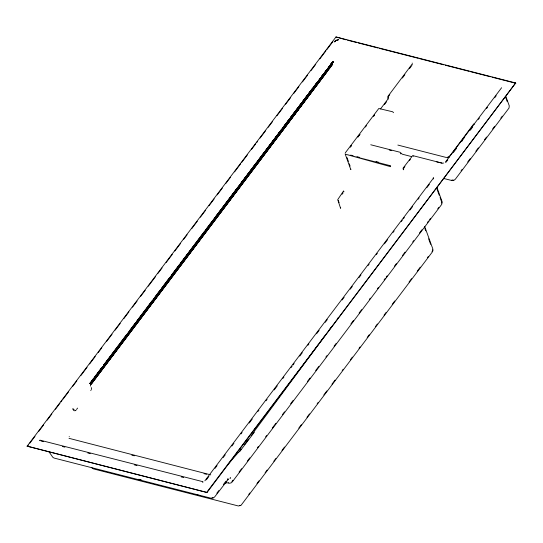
<?xml version="1.0" encoding="UTF-8"?>
<svg xmlns="http://www.w3.org/2000/svg" width="543" height="543" viewBox="0 0 543 543"><rect width="100%" height="100%" fill="white"/><g stroke="black" fill="none" stroke-linecap="round" stroke-linejoin="round"><path stroke-width="0.81" d="M403.435 168.622L404.922 166.518M343.597 190.905L337.726 199.654L340.604 208.349L340.658 207.725M473.761 123.885L450.106 155.658L447.608 157.307L446.047 157.416L397.856 145.069M432.493 250.398L432.52 249.787M388.537 98.5L388.381 99.104M474.229 124.279L474.161 124.456M441.758 203.15L441.737 202.139M388.279 96.708L388.53 97.665M403.245 169.477L403.055 168.174L412.687 155.603M343.828 191.889L343.977 191.577M411.886 64.461L387.885 96.41L387.702 99.403L380.548 108.905M412.178 64.997L412.354 64.631M432.269 251.144L432.011 251.606M403.639 169.796L403.639 169.192M350.914 169.151L350.798 169.613L345.104 153.791M433.423 178.946L433.66 178.586M501.617 87.728L445.335 162.187M73.705 409.402L73.8 410.291L73.712 409.911M254.3 431.318L318.171 344.846M319.175 343.481L324.707 335.995M329.234 329.866L331.244 327.144M337.284 318.972L338.289 317.607M103.652 365.235L281.281 129.825L265.412 150.73M298.127 107.5L282.306 128.474L289.412 118.958M307.82 94.645L302.716 101.412L307.8 94.625M308.845 93.294L312.415 88.557L308.824 93.267M316.494 83.147L313.433 87.206L314.445 85.835M322.114 75.701L323.133 74.35M211.478 222.623L303.327 100.842M304.351 99.484L318.13 81.219M322.209 75.803L323.228 74.452M324.252 73.101L325.271 71.744M330.884 64.305L332.927 61.597M90.545 383.725L90.206 383.514L333.117 61.474L211.363 222.508M211.6 222.732L333.164 61.529L90.104 383.718L284.722 126.044M211.729 222.827L333.219 61.583L284.593 125.942M333.348 61.671L284.858 126.125M212.008 222.99L333.477 61.746L90.403 383.657M90.79 383.813L325.433 72.864L90.722 383.779M325.562 72.938L278.722 135.193M90.83 384.091L325.786 73.135M278.926 135.417L325.827 73.183M365.419 127.035L366.43 125.671M27.15 446.163L335.974 36.951L515.68 82.957L207.026 492.494L27.15 446.163L207.026 492.494M27.32 446.495L28.345 445.145M29.872 443.115L34.983 436.348M38.553 431.617L43.657 424.85M47.227 420.119L51.823 414.031M55.4 409.293L59.995 403.205M61.013 401.854L62.031 400.503M63.056 399.146L68.669 391.707M72.755 386.297L76.834 380.887M80.921 375.478L87.043 367.36M89.595 363.98L95.215 356.534M98.276 352.482L101.846 347.744M106.442 341.656L112.055 334.216M115.123 330.158L120.227 323.397M123.797 318.66L128.901 311.899M132.478 307.162L137.067 301.073M140.644 296.342L145.239 290.254M148.3 286.195L155.447 276.726M157.999 273.339L162.085 267.93M166.165 262.52L172.294 254.402M174.846 251.022L180.459 243.583M183.52 239.524L187.097 234.786M191.686 228.705L197.306 221.259M200.367 217.2L205.471 210.44M209.041 205.702L214.146 198.942M217.214 194.883L222.318 188.116M225.888 183.385L230.483 177.296M234.569 171.887L240.692 163.769M241.71 162.418L247.33 154.979M251.409 149.563L255.495 144.153M256.513 142.802L257.538 141.452M260.09 138.065L265.703 130.625M268.256 127.245L272.342 121.836M276.937 115.747L282.55 108.308M285.611 104.249L290.715 97.482M293.777 93.423L298.881 86.663M302.458 81.925L307.562 75.165M311.132 70.427L315.727 64.339M319.813 58.929L325.936 50.811M326.961 49.461L332.574 42.021M89.778 383.378L93.858 377.969M94.882 376.618L101.005 368.5M103.557 365.12L110.704 355.645M111.729 354.294L118.876 344.825M119.894 343.475L126.533 334.678M130.103 329.94L135.723 322.501M136.741 321.151L143.888 311.682M144.906 310.325L145.931 308.974M146.949 307.623L152.054 300.856M155.122 296.797L160.735 289.358M161.753 288.007L169.409 277.86M171.961 274.48L179.109 265.011M180.133 263.654L187.281 254.185M188.299 252.834L195.955 242.687M196.98 241.336L204.127 231.861M205.145 230.51L211.268 222.392M215.354 216.983L220.974 209.55M221.999 208.2L229.146 198.731M230.171 197.38L237.827 187.24M240.386 183.86L256.215 162.9M257.239 161.549L264.387 152.088M290.437 117.607L298.1 107.466M322.101 75.694L323.126 74.343M102.634 366.586L89.982 383.609M90.104 383.718L333.28 61.63M312.985 89.011L90.376 383.901L325.433 72.864L278.518 135.064M315.537 85.631L320.132 79.549M322.685 76.163L323.709 74.812M324.728 73.461L328.305 68.723M329.323 67.373L330.348 66.022M91.163 384.111L332.696 64.196L91.197 384.166L325.739 73.081M76.57 409.436L77.581 408.092M345.307 152.827L378.79 108.498L392.643 111.77L393.532 112.706M388.788 96.036L389.793 94.706M402.383 78.022L404.902 74.69M409.429 68.683L411.445 66.015M384.458 104.548L386.46 101.894M342.076 194.258L343.074 192.935M409.334 160.674L410.311 159.377M455.563 149.25L456.575 147.913M462.65 139.863L464.672 137.182M470.238 129.811L471.752 127.802M206.347 479.836L208.899 476.455M215.021 468.344L217.064 465.636M223.187 457.525L225.23 454.824M231.861 446.034L233.904 443.326M241.044 433.857L242.069 432.506M249.21 423.038L252.271 418.986M257.884 411.546L258.902 410.196M266.05 400.727L267.068 399.376M274.215 389.908L277.276 385.849M282.889 378.417L283.908 377.059M291.055 367.597L292.073 366.247M293.098 364.889L294.116 363.538M299.729 356.099L302.281 352.719M307.895 345.28L308.913 343.929M316.569 333.789L319.121 330.409M325.243 322.291L327.286 319.589M342.083 299.98L344.126 297.272M350.249 289.161L352.292 286.46M358.923 277.663L360.966 274.962M368.106 265.493L369.131 264.142M376.272 254.674L377.29 253.323M384.437 243.861L387.498 239.802M393.112 232.363L394.13 231.013M401.277 221.544L402.295 220.193M403.32 218.843L404.338 217.485M409.951 210.053L412.504 206.673M418.117 199.233L419.135 197.876M426.791 187.735L429.343 184.355M446.794 161.23L447.812 159.88M453.412 152.461L455.964 149.087M461.564 141.662L462.582 140.311M470.224 130.191L472.77 126.811M478.369 119.392L479.388 118.041M486.521 108.593L487.539 107.242M494.673 97.794L496.2 95.772M206.856 492.162L515.68 82.957M239.565 451.158L241.085 449.142M244.635 444.439L248.694 439.063M251.226 435.703L253.764 432.343A2.484 1.405 -72.9 0 0 253.954 432.058M239.558 451.769L254.26 432.282M216.813 493.248L218.829 490.58M223.363 484.566L225.881 481.227M461.075 170.787L462.093 169.436M467.693 162.018L470.238 158.644M475.844 151.226L478.39 147.852M484.499 139.755L486.535 137.053M492.644 128.956L494.68 126.261M500.789 118.164L502.316 116.141M231.915 481.553L232.94 480.202M239.069 472.077L241.621 468.697M247.241 461.251L249.794 457.864M257.457 447.71L258.475 446.36M265.629 436.884L266.647 435.534M272.267 428.088L275.844 423.35M282.482 414.553L284.525 411.845M290.654 403.72L293.206 400.34M307.508 381.39L310.067 378.003M315.68 370.557L318.748 366.498M325.895 357.022L326.92 355.672M334.067 346.196L336.11 343.488M350.927 323.859L353.479 320.479M359.099 313.033L361.652 309.646M369.315 299.492L370.333 298.141M377.487 288.666L378.505 287.315M384.125 279.869L385.15 278.511M386.168 277.161L387.193 275.81M394.34 266.335L396.383 263.626M402.512 255.502L405.064 252.122M412.728 241.968L413.752 240.61M419.366 233.171L421.925 229.784M427.538 222.338L428.563 220.987M429.581 219.63L430.606 218.279M437.753 208.804L438.778 207.453M248.796 494.374L249.814 493.017M256.961 483.555L258.997 480.847M265.127 472.736L267.17 470.028M273.801 461.238L275.844 458.53M281.966 450.418L284.518 447.038M298.806 428.101L301.358 424.721M306.971 417.282L309.524 413.902M317.18 403.754L318.198 402.404M323.818 394.965L326.879 390.906M331.983 384.145L335.045 380.086M342.185 370.625L343.21 369.267M350.35 359.799L352.393 357.097M359.032 348.307L360.05 346.95M367.197 337.488L369.233 334.78M375.362 326.669L377.399 323.961M384.037 315.171L386.08 312.463M392.202 304.351L394.754 300.971M409.042 282.034L411.594 278.654M417.207 271.215L420.268 267.156M427.416 257.687L428.434 256.337M445.986 162.255L446.285 161.909M227.3 465.127L238.343 452.468A2.477 1.398 -73.1 0 0 238.845 452.088M204.867 480.813L433.029 178.654L433.443 177.391M335.004 41.73L335.594 41.295M227.7 478.892L227.822 478.77M69.341 436.613L69.165 436.742M336.008 40.474L334.088 41.933L335.927 40.304L338.635 39.7L335.907 40.535M448.796 157.355L449.332 157.036M228.46 482.503C225.426 483.046 231.203 484.139 232.316 481.851L441.73 204.365L442.165 201.853L436.877 187.274M239.863 505.424L240.216 505.268M225.99 482.659L226.417 482.523L226.397 481.01M447.649 157.803L448.233 157.613M212.924 497.612L211.899 497.836M337.617 40.365L337.142 40.521L337.658 40.365M453.29 180.011L451.83 180.052M443.746 163.015L443.36 163.097M225.902 483.026L225.725 483.039M336.931 40.433L337.325 40.345M227.449 479.354L228.501 479.055L214.689 496.886L213.114 498.074L211.39 498.298L54.069 458.054L52.875 457.362L48.911 451.674M202.525 482.238L202.98 482.198M202.912 481.702L39.931 440.135M436.687 161.882L442.45 163.212L413.237 155.732L413.501 156.221M345.993 39.809L335.974 36.951M347.635 40.23L356.663 42.537M358.299 42.958L377.996 48.001M379.638 48.422L418.205 58.291M419.841 58.712L443.638 64.8M445.28 65.221L469.077 71.316M470.72 71.737L490.41 76.773M492.053 77.194L515.85 83.289M370.74 144.764L399.96 152.237L402.315 154.212L411.764 156.642M389.277 150.017L391.713 150.642M443.529 178.437L452.224 180.615L454.131 180.208L455.367 179.183L509.022 108.037L509.266 105.831L505.9 96.552M350.649 155.081L353.031 155.692M357.002 156.71L359.385 157.321M376.068 161.583L378.457 162.187M210.725 474.86L69.009 438.323M131.834 455.177L134.297 455.808M204.025 473.659L206.489 474.29M41.132 441.059L43.589 441.683M62.431 446.509L64.888 447.14M87.83 453.011L90.287 453.636M134.528 464.964L136.985 465.595M181.226 476.917L183.683 477.548M138.845 479.245L141.309 479.876M197.442 494.992L199.892 495.623M39.965 440.726L39.503 440.421M400.843 153.9L400.429 153.493M72.993 409.137L73.353 408.893L74.058 409.911M91.543 467.577L93.457 468.887L238.391 505.981L241.011 505.357L432.452 251.816L432.981 250.466L432.839 248.945L424.68 226.499M412.137 63.056L412.395 63.497M90.586 386.1L90.511 385.917A1.486 0.971 -78.8 0 1 90.437 385.218A1.493 0.964 -78.6 0 1 90.525 384.715M505.75 97.611L507.148 101.48M436.708 188.272L439.219 195.202M440.061 197.516L441.459 201.372M424.864 228.454L425.732 230.836M428.617 238.784L430.64 244.35M346.991 157.538L348.402 161.427M349.251 163.769L350.099 166.104M338.255 200.374L339.09 202.675M254.416 429.065L254.497 429.357A2.484 1.405 -72.9 0 1 254.429 430.911M91.292 387.58L91.38 387.933A2.484 1.629 -78.6 0 1 91.278 389.596M238.343 452.468A2.484 1.398 -73 0 1 237.047 452.075M90.959 390.336A2.484 1.629 -78.6 0 1 90.762 390.634M76.061 410.101A2.471 1.615 -78.4 0 1 75.844 410.359M75.592 410.569A2.471 1.615 -78.4 0 1 75.314 410.732M74.466 410.807A2.484 1.629 -78.5 0 1 74.208 410.684M72.538 408.933A1.486 0.977 -78.7 0 1 72.857 409.035M301.698 102.763L299.145 106.15L301.67 102.736M332.316 62.173L330.28 64.882L332.316 62.173M374.575 114.926L373.577 116.263L374.582 114.926M351.26 145.768L350.249 147.119L351.26 145.796M359.88 134.352L357.83 137.074L359.934 134.352M230.47 477.874L230.083 478.186L230.47 477.874M225.881 483.413L225.467 483.413L225.881 483.413M390.105 165.649L345.619 154.26L390.695 166.708L390.105 165.649"/></g></svg>
